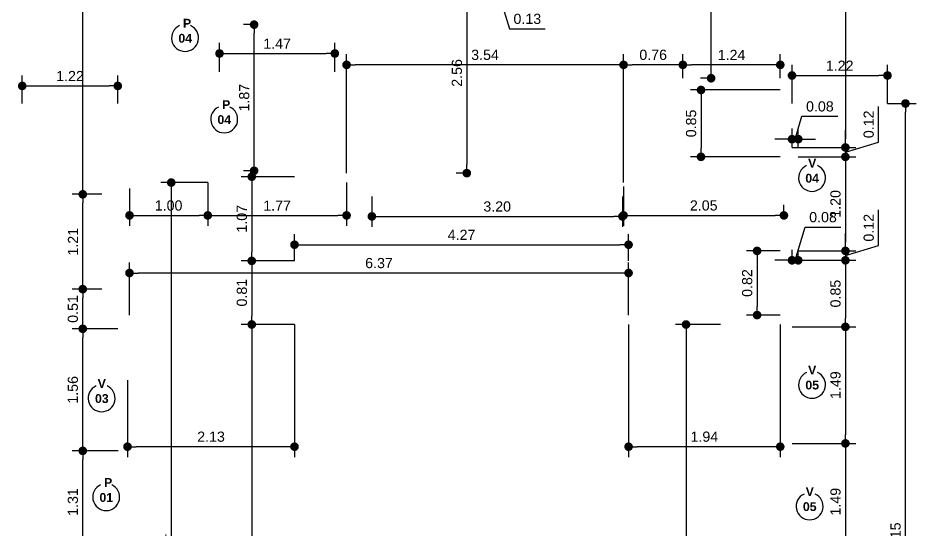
# Model space of a CAD drawing. Header units: metres. Extents: x 5986.2 to 5997.7, y 1802.7 to 1827.7.
# Drawn here: x 5986.2 to 5997.66, y 1809.15 to 1815.69 of the extents above; entities that cross this region are included whole.
import ezdxf

# ---------------------------------------------------------------- set-up
doc = ezdxf.new("R2010")
doc.units = ezdxf.units.M
doc.header["$LTSCALE"] = 0.02
doc.layers.add('DIM', color=8, linetype='Continuous')
doc.layers.add('simbologias generales', color=7, linetype='Continuous', lineweight=30)
doc.styles.add('Cotas 75', font='arial.ttf', dxfattribs={"height": 0.13})
doc.styles.add('PAOLA', font='arialbd.ttf')
doc.dimstyles.new('Estilo 75', dxfattribs={"dimtxt": 0.13, "dimasz": 0.11, "dimexe": 0.135, "dimexo": 0, "dimgap": 0.06, "dimtad": 1, "dimzin": 1, "dimdsep": 46, "dimtxsty": 'Cotas 75', "dimblk": 'DOT', "dimcen": 0.135, "dimdle": 0.135, "dimclrd": 9, "dimclre": 9, "dimclrt": 256, "dimadec": 0, "dimazin": 0, "dimtfac": 1, "dimtmove": 1, "dimatfit": 1, "dimfxl": 0, "dimarcsym": 0})

# ---------------------------------------------------------------- blocks, each defined once
blk = doc.blocks.new('_Dot')
at = {"color": 0, "linetype": 'ByBlock', "lineweight": -2}
blk.add_line((-0.5, 0), (-1, 0), dxfattribs=at)
at = {"color": 0, "linetype": 'ByBlock', "const_width": 0.5}
blk.add_lwpolyline([(-0.25, 0, 1), (0.25, 0, 1)], format="xyb", close=True, dxfattribs=at)
blk = doc.blocks.new('*D24')
at = {"layer": 'DIM', "color": 9, "lineweight": -2, "transparency": 16777216}
for p, q in [((5987.474, 1810.165), (5986.889, 1810.165)), ((5987.024, 1808.969), (5987.024, 1810.055)), ((5987.471, 1808.859), (5986.889, 1808.859))]:
    blk.add_line(p, q, dxfattribs=at)
at = {"layer": 'DIM', "color": 9, "lineweight": -2, "transparency": 16777216, "xscale": 0.11, "yscale": 0.11, "zscale": 0.11}
for p, rotation in [((5987.024, 1810.165), 90), ((5987.024, 1808.859), 270)]:
    blk.add_blockref('_Dot', p, dxfattribs=dict(at, rotation=rotation))
at = {"layer": 'DIM', "transparency": 16777216, "insert": (5986.898, 1809.512), "char_height": 0.13, "attachment_point": 5, "rotation": 90, "style": 'Cotas 75'}
blk.add_mtext('1.31', dxfattribs=at)
blk = doc.blocks.new('*D25')
at = {"layer": 'DIM', "color": 9, "lineweight": -2, "transparency": 16777216}
for p, q in [((5987.471, 1811.722), (5986.889, 1811.722)), ((5987.024, 1810.275), (5987.024, 1811.612)), ((5987.474, 1810.165), (5986.889, 1810.165))]:
    blk.add_line(p, q, dxfattribs=at)
at = {"layer": 'DIM', "color": 9, "lineweight": -2, "transparency": 16777216, "xscale": 0.11, "yscale": 0.11, "zscale": 0.11}
for p, rotation in [((5987.024, 1811.722), 90), ((5987.024, 1810.165), 270)]:
    blk.add_blockref('_Dot', p, dxfattribs=dict(at, rotation=rotation))
at = {"layer": 'DIM', "transparency": 16777216, "insert": (5986.898, 1810.943), "char_height": 0.13, "attachment_point": 5, "rotation": 90, "style": 'Cotas 75'}
blk.add_mtext('1.56', dxfattribs=at)
blk = doc.blocks.new('*D26')
at = {"layer": 'DIM', "color": 9, "lineweight": -2, "transparency": 16777216}
for p, q in [((5987.269, 1812.228), (5986.889, 1812.228)), ((5987.024, 1811.832), (5987.024, 1812.118)), ((5987.471, 1811.722), (5986.889, 1811.722))]:
    blk.add_line(p, q, dxfattribs=at)
at = {"layer": 'DIM', "color": 9, "lineweight": -2, "transparency": 16777216, "xscale": 0.11, "yscale": 0.11, "zscale": 0.11}
for p, rotation in [((5987.024, 1812.228), 90), ((5987.024, 1811.722), 270)]:
    blk.add_blockref('_Dot', p, dxfattribs=dict(at, rotation=rotation))
at = {"layer": 'DIM', "transparency": 16777216, "insert": (5986.898, 1811.975), "char_height": 0.13, "attachment_point": 5, "rotation": 90, "style": 'Cotas 75'}
blk.add_mtext('0.51', dxfattribs=at)
blk = doc.blocks.new('*D27')
at = {"layer": 'DIM', "color": 9, "lineweight": -2, "transparency": 16777216}
for p, q in [((5987.269, 1813.438), (5986.889, 1813.438)), ((5987.024, 1812.338), (5987.024, 1813.328)), ((5987.269, 1812.228), (5986.889, 1812.228))]:
    blk.add_line(p, q, dxfattribs=at)
at = {"layer": 'DIM', "color": 9, "lineweight": -2, "transparency": 16777216, "xscale": 0.11, "yscale": 0.11, "zscale": 0.11}
for p, rotation in [((5987.024, 1813.438), 90), ((5987.024, 1812.228), 270)]:
    blk.add_blockref('_Dot', p, dxfattribs=dict(at, rotation=rotation))
at = {"layer": 'DIM', "transparency": 16777216, "insert": (5986.899, 1812.833), "char_height": 0.13, "attachment_point": 5, "rotation": 90, "style": 'Cotas 75'}
blk.add_mtext('1.21', dxfattribs=at)
blk = doc.blocks.new('*D28')
at = {"layer": 'DIM', "color": 9, "lineweight": -2, "transparency": 16777216}
for p, q in [((5987.471, 1820.913), (5986.889, 1820.913)), ((5987.024, 1813.548), (5987.024, 1820.803)), ((5987.269, 1813.438), (5986.889, 1813.438))]:
    blk.add_line(p, q, dxfattribs=at)
at = {"layer": 'DIM', "color": 9, "lineweight": -2, "transparency": 16777216, "xscale": 0.11, "yscale": 0.11, "zscale": 0.11}
for p, rotation in [((5987.024, 1820.913), 90), ((5987.024, 1813.438), 270)]:
    blk.add_blockref('_Dot', p, dxfattribs=dict(at, rotation=rotation))
at = {"layer": 'DIM', "transparency": 16777216, "insert": (5986.898, 1817.175), "char_height": 0.13, "attachment_point": 5, "rotation": 90, "style": 'Cotas 75'}
blk.add_mtext('7.48', dxfattribs=at)
blk = doc.blocks.new('*D35')
at = {"layer": 'DIM', "color": 9, "lineweight": -2, "transparency": 16777216}
for p, q in [((5996.081, 1824.8), (5996.898, 1824.8)), ((5996.763, 1824.69), (5996.763, 1814.146)), ((5996.081, 1814.036), (5996.898, 1814.036))]:
    blk.add_line(p, q, dxfattribs=at)
at = {"layer": 'DIM', "color": 9, "lineweight": -2, "transparency": 16777216, "xscale": 0.11, "yscale": 0.11, "zscale": 0.11}
for p, rotation in [((5996.763, 1824.8), 90), ((5996.763, 1814.036), 270)]:
    blk.add_blockref('_Dot', p, dxfattribs=dict(at, rotation=rotation))
at = {"layer": 'DIM', "transparency": 16777216, "insert": (5996.637, 1819.418), "char_height": 0.13, "attachment_point": 5, "rotation": 90, "style": 'Cotas 75'}
blk.add_mtext('10.76', dxfattribs=at)
blk = doc.blocks.new('*D36')
at = {"layer": 'DIM', "color": 9, "lineweight": -2, "transparency": 16777216}
for p, q in [((5997.187, 1814.103), (5997.187, 1814.559)), ((5996.763, 1814.146), (5996.763, 1814.256)), ((5996.763, 1813.976), (5997.187, 1814.103)), ((5996.081, 1814.036), (5996.898, 1814.036)), ((5996.763, 1814.036), (5996.763, 1813.916)), ((5996.763, 1814.036), (5996.763, 1813.916)), ((5996.161, 1813.916), (5996.898, 1813.916)), ((5996.763, 1813.806), (5996.763, 1813.696))]:
    blk.add_line(p, q, dxfattribs=at)
at = {"layer": 'DIM', "color": 9, "lineweight": -2, "transparency": 16777216, "xscale": 0.11, "yscale": 0.11, "zscale": 0.11}
for p, rotation in [((5996.763, 1814.036), 270), ((5996.763, 1813.916), 90)]:
    blk.add_blockref('_Dot', p, dxfattribs=dict(at, rotation=rotation))
at = {"layer": 'DIM', "transparency": 16777216, "insert": (5997.061, 1814.331), "char_height": 0.13, "attachment_point": 5, "rotation": 90, "style": 'Cotas 75'}
blk.add_mtext('0.12', dxfattribs=at)
blk = doc.blocks.new('*D37')
at = {"layer": 'DIM', "color": 9, "lineweight": -2, "transparency": 16777216}
for p, q in [((5996.161, 1813.916), (5996.898, 1813.916)), ((5996.763, 1813.806), (5996.763, 1812.826)), ((5996.161, 1812.716), (5996.898, 1812.716))]:
    blk.add_line(p, q, dxfattribs=at)
at = {"layer": 'DIM', "color": 9, "lineweight": -2, "transparency": 16777216, "xscale": 0.11, "yscale": 0.11, "zscale": 0.11}
for p, rotation in [((5996.763, 1813.916), 90), ((5996.763, 1812.716), 270)]:
    blk.add_blockref('_Dot', p, dxfattribs=dict(at, rotation=rotation))
at = {"layer": 'DIM', "transparency": 16777216, "insert": (5996.637, 1813.316), "char_height": 0.13, "attachment_point": 5, "rotation": 90, "style": 'Cotas 75'}
blk.add_mtext('1.20', dxfattribs=at)
blk = doc.blocks.new('*D38')
at = {"layer": 'DIM', "color": 9, "lineweight": -2, "transparency": 16777216}
for p, q in [((5997.187, 1812.783), (5997.187, 1813.239)), ((5996.763, 1812.826), (5996.763, 1812.936)), ((5996.161, 1812.716), (5996.898, 1812.716)), ((5996.763, 1812.656), (5997.187, 1812.783)), ((5996.763, 1812.716), (5996.763, 1812.596)), ((5996.763, 1812.716), (5996.763, 1812.596)), ((5996.161, 1812.596), (5996.898, 1812.596)), ((5996.763, 1812.486), (5996.763, 1812.376))]:
    blk.add_line(p, q, dxfattribs=at)
at = {"layer": 'DIM', "color": 9, "lineweight": -2, "transparency": 16777216, "xscale": 0.11, "yscale": 0.11, "zscale": 0.11}
for p, rotation in [((5996.763, 1812.716), 270), ((5996.763, 1812.596), 90)]:
    blk.add_blockref('_Dot', p, dxfattribs=dict(at, rotation=rotation))
at = {"layer": 'DIM', "transparency": 16777216, "insert": (5997.061, 1813.011), "char_height": 0.13, "attachment_point": 5, "rotation": 90, "style": 'Cotas 75'}
blk.add_mtext('0.12', dxfattribs=at)
blk = doc.blocks.new('*D39')
at = {"layer": 'DIM', "color": 9, "lineweight": -2, "transparency": 16777216}
for p, q in [((5996.161, 1812.596), (5996.898, 1812.596)), ((5996.763, 1812.486), (5996.763, 1811.857)), ((5996.081, 1811.747), (5996.898, 1811.747))]:
    blk.add_line(p, q, dxfattribs=at)
at = {"layer": 'DIM', "color": 9, "lineweight": -2, "transparency": 16777216, "xscale": 0.11, "yscale": 0.11, "zscale": 0.11}
for p, rotation in [((5996.763, 1812.596), 90), ((5996.763, 1811.747), 270)]:
    blk.add_blockref('_Dot', p, dxfattribs=dict(at, rotation=rotation))
at = {"layer": 'DIM', "transparency": 16777216, "insert": (5996.637, 1812.171), "char_height": 0.13, "attachment_point": 5, "rotation": 90, "style": 'Cotas 75'}
blk.add_mtext('0.85', dxfattribs=at)
blk = doc.blocks.new('*D40')
at = {"layer": 'DIM', "color": 9, "lineweight": -2, "transparency": 16777216}
for p, q in [((5996.081, 1811.747), (5996.898, 1811.747)), ((5996.763, 1811.637), (5996.763, 1810.37)), ((5996.081, 1810.26), (5996.898, 1810.26))]:
    blk.add_line(p, q, dxfattribs=at)
at = {"layer": 'DIM', "color": 9, "lineweight": -2, "transparency": 16777216, "xscale": 0.11, "yscale": 0.11, "zscale": 0.11}
for p, rotation in [((5996.763, 1811.747), 90), ((5996.763, 1810.26), 270)]:
    blk.add_blockref('_Dot', p, dxfattribs=dict(at, rotation=rotation))
at = {"layer": 'DIM', "transparency": 16777216, "insert": (5996.637, 1811.003), "char_height": 0.13, "attachment_point": 5, "rotation": 90, "style": 'Cotas 75'}
blk.add_mtext('1.49', dxfattribs=at)
blk = doc.blocks.new('*D41')
at = {"layer": 'DIM', "color": 9, "lineweight": -2, "transparency": 16777216}
for p, q in [((5996.081, 1810.26), (5996.898, 1810.26)), ((5996.763, 1810.15), (5996.763, 1808.883)), ((5996.081, 1808.773), (5996.898, 1808.773))]:
    blk.add_line(p, q, dxfattribs=at)
at = {"layer": 'DIM', "color": 9, "lineweight": -2, "transparency": 16777216, "xscale": 0.11, "yscale": 0.11, "zscale": 0.11}
for p, rotation in [((5996.763, 1810.26), 90), ((5996.763, 1808.773), 270)]:
    blk.add_blockref('_Dot', p, dxfattribs=dict(at, rotation=rotation))
at = {"layer": 'DIM', "transparency": 16777216, "insert": (5996.637, 1809.516), "char_height": 0.13, "attachment_point": 5, "rotation": 90, "style": 'Cotas 75'}
blk.add_mtext('1.49', dxfattribs=at)
blk = doc.blocks.new('*D70')
at = {"layer": 'DIM', "color": 9, "lineweight": -2, "transparency": 16777216}
for p, q in [((5992.281, 1816.267), (5991.793, 1816.267)), ((5991.928, 1816.157), (5991.928, 1813.818)), ((5991.928, 1813.708), (5991.793, 1813.708))]:
    blk.add_line(p, q, dxfattribs=at)
at = {"layer": 'DIM', "color": 9, "lineweight": -2, "transparency": 16777216, "xscale": 0.11, "yscale": 0.11, "zscale": 0.11}
for p, rotation in [((5991.928, 1816.267), 90), ((5991.928, 1813.708), 270)]:
    blk.add_blockref('_Dot', p, dxfattribs=dict(at, rotation=rotation))
at = {"layer": 'DIM', "transparency": 16777216, "insert": (5991.802, 1814.987), "char_height": 0.13, "attachment_point": 5, "rotation": 90, "style": 'Cotas 75'}
blk.add_mtext('2.56', dxfattribs=at)
blk = doc.blocks.new('*D73')
at = {"layer": 'DIM', "color": 9, "lineweight": -2, "transparency": 16777216}
for p, q in [((5992.281, 1816.267), (5992.281, 1815.839)), ((5992.408, 1816.271), (5992.408, 1815.839)), ((5992.171, 1815.974), (5992.061, 1815.974)), ((5992.281, 1815.974), (5992.408, 1815.974)), ((5992.281, 1815.974), (5992.408, 1815.974)), ((5992.345, 1815.974), (5992.472, 1815.549)), ((5992.518, 1815.974), (5992.628, 1815.974)), ((5992.472, 1815.549), (5992.93, 1815.549))]:
    blk.add_line(p, q, dxfattribs=at)
at = {"layer": 'DIM', "color": 9, "lineweight": -2, "transparency": 16777216, "xscale": 0.11, "yscale": 0.11, "zscale": 0.11}
blk.add_blockref('_Dot', (5992.281, 1815.974), dxfattribs=at)
at = {"layer": 'DIM', "color": 9, "lineweight": -2, "transparency": 16777216, "xscale": 0.11, "yscale": 0.11, "zscale": 0.11, "rotation": 180}
blk.add_blockref('_Dot', (5992.408, 1815.974), dxfattribs=at)
at = {"layer": 'DIM', "transparency": 16777216, "insert": (5992.701, 1815.676), "char_height": 0.13, "attachment_point": 5, "style": 'Cotas 75'}
blk.add_mtext('0.13', dxfattribs=at)
blk = doc.blocks.new('*D75')
at = {"layer": 'DIM', "color": 9, "lineweight": -2, "transparency": 16777216}
for p, q in [((5994.687, 1814.919), (5994.687, 1815.225)), ((5995.931, 1814.919), (5995.931, 1815.225)), ((5995.821, 1815.09), (5994.797, 1815.09))]:
    blk.add_line(p, q, dxfattribs=at)
at = {"layer": 'DIM', "color": 9, "lineweight": -2, "transparency": 16777216, "xscale": 0.11, "yscale": 0.11, "zscale": 0.11, "rotation": 180}
blk.add_blockref('_Dot', (5994.687, 1815.09), dxfattribs=at)
at = {"layer": 'DIM', "color": 9, "lineweight": -2, "transparency": 16777216, "xscale": 0.11, "yscale": 0.11, "zscale": 0.11}
blk.add_blockref('_Dot', (5995.931, 1815.09), dxfattribs=at)
at = {"layer": 'DIM', "transparency": 16777216, "insert": (5995.309, 1815.216), "char_height": 0.13, "attachment_point": 5, "style": 'Cotas 75'}
blk.add_mtext('1.24', dxfattribs=at)
blk = doc.blocks.new('*D76')
at = {"layer": 'DIM', "color": 9, "lineweight": -2, "transparency": 16777216}
for p, q in [((5993.93, 1813.588), (5993.93, 1815.225)), ((5994.687, 1814.919), (5994.687, 1815.225)), ((5994.577, 1815.09), (5994.04, 1815.09))]:
    blk.add_line(p, q, dxfattribs=at)
at = {"layer": 'DIM', "color": 9, "lineweight": -2, "transparency": 16777216, "xscale": 0.11, "yscale": 0.11, "zscale": 0.11, "rotation": 180}
blk.add_blockref('_Dot', (5993.93, 1815.09), dxfattribs=at)
at = {"layer": 'DIM', "color": 9, "lineweight": -2, "transparency": 16777216, "xscale": 0.11, "yscale": 0.11, "zscale": 0.11}
blk.add_blockref('_Dot', (5994.687, 1815.09), dxfattribs=at)
at = {"layer": 'DIM', "transparency": 16777216, "insert": (5994.308, 1815.217), "char_height": 0.13, "attachment_point": 5, "style": 'Cotas 75'}
blk.add_mtext('0.76', dxfattribs=at)
blk = doc.blocks.new('*D77')
at = {"layer": 'DIM', "color": 9, "lineweight": -2, "transparency": 16777216}
for p, q in [((5990.393, 1813.708), (5990.393, 1815.225)), ((5993.93, 1813.588), (5993.93, 1815.225)), ((5993.82, 1815.09), (5990.503, 1815.09))]:
    blk.add_line(p, q, dxfattribs=at)
at = {"layer": 'DIM', "color": 9, "lineweight": -2, "transparency": 16777216, "xscale": 0.11, "yscale": 0.11, "zscale": 0.11, "rotation": 180}
blk.add_blockref('_Dot', (5990.393, 1815.09), dxfattribs=at)
at = {"layer": 'DIM', "color": 9, "lineweight": -2, "transparency": 16777216, "xscale": 0.11, "yscale": 0.11, "zscale": 0.11}
blk.add_blockref('_Dot', (5993.93, 1815.09), dxfattribs=at)
at = {"layer": 'DIM', "transparency": 16777216, "insert": (5992.161, 1815.217), "char_height": 0.13, "attachment_point": 5, "style": 'Cotas 75'}
blk.add_mtext('3.54', dxfattribs=at)
blk = doc.blocks.new('*D78')
at = {"layer": 'DIM', "color": 9, "lineweight": -2, "transparency": 16777216}
for p, q in [((5995.931, 1814.769), (5994.784, 1814.769)), ((5994.919, 1814.659), (5994.919, 1814.026)), ((5995.931, 1813.916), (5994.784, 1813.916))]:
    blk.add_line(p, q, dxfattribs=at)
at = {"layer": 'DIM', "color": 9, "lineweight": -2, "transparency": 16777216, "xscale": 0.11, "yscale": 0.11, "zscale": 0.11}
for p, rotation in [((5994.919, 1814.769), 90), ((5994.919, 1813.916), 270)]:
    blk.add_blockref('_Dot', p, dxfattribs=dict(at, rotation=rotation))
at = {"layer": 'DIM', "transparency": 16777216, "insert": (5994.793, 1814.342), "char_height": 0.13, "attachment_point": 5, "rotation": 90, "style": 'Cotas 75'}
blk.add_mtext('0.85', dxfattribs=at)
blk = doc.blocks.new('*D81')
at = {"layer": 'DIM', "color": 9, "lineweight": -2, "transparency": 16777216}
for p, q in [((5988.62, 1813.588), (5988.019, 1813.588)), ((5988.154, 1813.478), (5988.154, 1804.39)), ((5988.223, 1804.28), (5988.019, 1804.28))]:
    blk.add_line(p, q, dxfattribs=at)
at = {"layer": 'DIM', "color": 9, "lineweight": -2, "transparency": 16777216, "xscale": 0.11, "yscale": 0.11, "zscale": 0.11}
for p, rotation in [((5988.154, 1813.588), 90), ((5988.154, 1804.28), 270)]:
    blk.add_blockref('_Dot', p, dxfattribs=dict(at, rotation=rotation))
at = {"layer": 'DIM', "transparency": 16777216, "insert": (5988.028, 1808.934), "char_height": 0.13, "attachment_point": 5, "rotation": 90, "style": 'Cotas 75'}
blk.add_mtext('9.31', dxfattribs=at)
blk = doc.blocks.new('*D82')
at = {"layer": 'DIM', "color": 9, "lineweight": -2, "transparency": 16777216}
for p, q in [((5995.166, 1811.777), (5994.593, 1811.777)), ((5994.728, 1811.667), (5994.728, 1804.39)), ((5995.069, 1804.28), (5994.593, 1804.28))]:
    blk.add_line(p, q, dxfattribs=at)
at = {"layer": 'DIM', "color": 9, "lineweight": -2, "transparency": 16777216, "xscale": 0.11, "yscale": 0.11, "zscale": 0.11}
for p, rotation in [((5994.728, 1811.777), 90), ((5994.728, 1804.28), 270)]:
    blk.add_blockref('_Dot', p, dxfattribs=dict(at, rotation=rotation))
at = {"layer": 'DIM', "transparency": 16777216, "insert": (5994.601, 1808.028), "char_height": 0.13, "attachment_point": 5, "rotation": 90, "style": 'Cotas 75'}
blk.add_mtext('7.50', dxfattribs=at)
blk = doc.blocks.new('*D83')
at = {"layer": 'DIM', "color": 9, "lineweight": -2, "transparency": 16777216}
for p, q in [((5993.994, 1811.777), (5993.994, 1810.083)), ((5995.931, 1811.777), (5995.931, 1810.083)), ((5995.821, 1810.218), (5994.104, 1810.218))]:
    blk.add_line(p, q, dxfattribs=at)
at = {"layer": 'DIM', "color": 9, "lineweight": -2, "transparency": 16777216, "xscale": 0.11, "yscale": 0.11, "zscale": 0.11, "rotation": 180}
blk.add_blockref('_Dot', (5993.994, 1810.218), dxfattribs=at)
at = {"layer": 'DIM', "color": 9, "lineweight": -2, "transparency": 16777216, "xscale": 0.11, "yscale": 0.11, "zscale": 0.11}
blk.add_blockref('_Dot', (5995.931, 1810.218), dxfattribs=at)
at = {"layer": 'DIM', "transparency": 16777216, "insert": (5994.962, 1810.345), "char_height": 0.13, "attachment_point": 5, "style": 'Cotas 75'}
blk.add_mtext('1.94', dxfattribs=at)
blk = doc.blocks.new('*D84')
at = {"layer": 'DIM', "color": 9, "lineweight": -2, "transparency": 16777216}
for p, q in [((5989.728, 1811.777), (5989.728, 1810.083)), ((5987.595, 1811.066), (5987.595, 1810.083)), ((5989.618, 1810.218), (5987.705, 1810.218))]:
    blk.add_line(p, q, dxfattribs=at)
at = {"layer": 'DIM', "color": 9, "lineweight": -2, "transparency": 16777216, "xscale": 0.11, "yscale": 0.11, "zscale": 0.11, "rotation": 180}
blk.add_blockref('_Dot', (5987.595, 1810.218), dxfattribs=at)
at = {"layer": 'DIM', "color": 9, "lineweight": -2, "transparency": 16777216, "xscale": 0.11, "yscale": 0.11, "zscale": 0.11}
blk.add_blockref('_Dot', (5989.728, 1810.218), dxfattribs=at)
at = {"layer": 'DIM', "transparency": 16777216, "insert": (5988.662, 1810.345), "char_height": 0.13, "attachment_point": 5, "style": 'Cotas 75'}
blk.add_mtext('2.13', dxfattribs=at)
blk = doc.blocks.new('*D86')
at = {"layer": 'DIM', "color": 9, "lineweight": -2, "transparency": 16777216}
for p, q in [((5987.621, 1813.512), (5987.621, 1813.034)), ((5988.62, 1813.588), (5988.62, 1813.034)), ((5987.731, 1813.169), (5988.51, 1813.169))]:
    blk.add_line(p, q, dxfattribs=at)
at = {"layer": 'DIM', "color": 9, "lineweight": -2, "transparency": 16777216, "xscale": 0.11, "yscale": 0.11, "zscale": 0.11, "rotation": 180}
blk.add_blockref('_Dot', (5987.621, 1813.169), dxfattribs=at)
at = {"layer": 'DIM', "color": 9, "lineweight": -2, "transparency": 16777216, "xscale": 0.11, "yscale": 0.11, "zscale": 0.11}
blk.add_blockref('_Dot', (5988.62, 1813.169), dxfattribs=at)
at = {"layer": 'DIM', "transparency": 16777216, "insert": (5988.12, 1813.295), "char_height": 0.13, "attachment_point": 5, "style": 'Cotas 75'}
blk.add_mtext('1.00', dxfattribs=at)
blk = doc.blocks.new('*D87')
at = {"layer": 'DIM', "color": 9, "lineweight": -2, "transparency": 16777216}
for p, q in [((5988.62, 1813.588), (5988.62, 1813.034)), ((5990.393, 1813.588), (5990.393, 1813.034)), ((5988.73, 1813.169), (5990.283, 1813.169))]:
    blk.add_line(p, q, dxfattribs=at)
at = {"layer": 'DIM', "color": 9, "lineweight": -2, "transparency": 16777216, "xscale": 0.11, "yscale": 0.11, "zscale": 0.11, "rotation": 180}
blk.add_blockref('_Dot', (5988.62, 1813.169), dxfattribs=at)
at = {"layer": 'DIM', "color": 9, "lineweight": -2, "transparency": 16777216, "xscale": 0.11, "yscale": 0.11, "zscale": 0.11}
blk.add_blockref('_Dot', (5990.393, 1813.169), dxfattribs=at)
at = {"layer": 'DIM', "transparency": 16777216, "insert": (5989.506, 1813.294), "char_height": 0.13, "attachment_point": 5, "style": 'Cotas 75'}
blk.add_mtext('1.77', dxfattribs=at)
blk = doc.blocks.new('*D88')
at = {"layer": 'DIM', "color": 9, "lineweight": -2, "transparency": 16777216}
for p, q in [((5993.93, 1813.537), (5993.93, 1813.034)), ((5995.978, 1813.169), (5995.978, 1813.304)), ((5994.04, 1813.169), (5995.868, 1813.169))]:
    blk.add_line(p, q, dxfattribs=at)
at = {"layer": 'DIM', "color": 9, "lineweight": -2, "transparency": 16777216, "xscale": 0.11, "yscale": 0.11, "zscale": 0.11, "rotation": 180}
blk.add_blockref('_Dot', (5993.93, 1813.169), dxfattribs=at)
at = {"layer": 'DIM', "color": 9, "lineweight": -2, "transparency": 16777216, "xscale": 0.11, "yscale": 0.11, "zscale": 0.11}
blk.add_blockref('_Dot', (5995.978, 1813.169), dxfattribs=at)
at = {"layer": 'DIM', "transparency": 16777216, "insert": (5994.954, 1813.295), "char_height": 0.13, "attachment_point": 5, "style": 'Cotas 75'}
blk.add_mtext('2.05', dxfattribs=at)
blk = doc.blocks.new('*D89')
at = {"layer": 'DIM', "color": 9, "lineweight": -2, "transparency": 16777216}
for p, q in [((5995.931, 1812.716), (5995.5, 1812.716)), ((5995.635, 1812.606), (5995.635, 1812.007)), ((5995.931, 1811.897), (5995.5, 1811.897))]:
    blk.add_line(p, q, dxfattribs=at)
at = {"layer": 'DIM', "color": 9, "lineweight": -2, "transparency": 16777216, "xscale": 0.11, "yscale": 0.11, "zscale": 0.11}
for p, rotation in [((5995.635, 1812.716), 90), ((5995.635, 1811.897), 270)]:
    blk.add_blockref('_Dot', p, dxfattribs=dict(at, rotation=rotation))
at = {"layer": 'DIM', "transparency": 16777216, "insert": (5995.509, 1812.306), "char_height": 0.13, "attachment_point": 5, "rotation": 90, "style": 'Cotas 75'}
blk.add_mtext('0.82', dxfattribs=at)
blk = doc.blocks.new('*D90')
at = {"layer": 'DIM', "color": 9, "lineweight": -2, "transparency": 16777216}
for p, q in [((5990.716, 1813.41), (5990.716, 1813.021)), ((5993.916, 1813.41), (5993.916, 1813.021)), ((5990.826, 1813.156), (5993.806, 1813.156))]:
    blk.add_line(p, q, dxfattribs=at)
at = {"layer": 'DIM', "color": 9, "lineweight": -2, "transparency": 16777216, "xscale": 0.11, "yscale": 0.11, "zscale": 0.11, "rotation": 180}
blk.add_blockref('_Dot', (5990.716, 1813.156), dxfattribs=at)
at = {"layer": 'DIM', "color": 9, "lineweight": -2, "transparency": 16777216, "xscale": 0.11, "yscale": 0.11, "zscale": 0.11}
blk.add_blockref('_Dot', (5993.916, 1813.156), dxfattribs=at)
at = {"layer": 'DIM', "transparency": 16777216, "insert": (5992.316, 1813.282), "char_height": 0.13, "attachment_point": 5, "style": 'Cotas 75'}
blk.add_mtext('3.20', dxfattribs=at)
blk = doc.blocks.new('*D91')
at = {"layer": 'DIM', "color": 9, "lineweight": -2, "transparency": 16777216}
for p, q in [((5989.265, 1815.603), (5989.077, 1815.603)), ((5989.212, 1813.848), (5989.212, 1815.493)), ((5989.265, 1813.738), (5989.077, 1813.738))]:
    blk.add_line(p, q, dxfattribs=at)
at = {"layer": 'DIM', "color": 9, "lineweight": -2, "transparency": 16777216, "xscale": 0.11, "yscale": 0.11, "zscale": 0.11}
for p, rotation in [((5989.212, 1815.603), 90), ((5989.212, 1813.738), 270)]:
    blk.add_blockref('_Dot', p, dxfattribs=dict(at, rotation=rotation))
at = {"layer": 'DIM', "transparency": 16777216, "insert": (5989.086, 1814.671), "char_height": 0.13, "attachment_point": 5, "rotation": 90, "style": 'Cotas 75'}
blk.add_mtext('1.87', dxfattribs=at)
blk = doc.blocks.new('*D92')
at = {"layer": 'DIM', "color": 9, "lineweight": -2, "transparency": 16777216}
for p, q in [((5988.77, 1814.999), (5988.77, 1815.37)), ((5990.243, 1814.999), (5990.243, 1815.37)), ((5988.88, 1815.235), (5990.133, 1815.235))]:
    blk.add_line(p, q, dxfattribs=at)
at = {"layer": 'DIM', "color": 9, "lineweight": -2, "transparency": 16777216, "xscale": 0.11, "yscale": 0.11, "zscale": 0.11, "rotation": 180}
blk.add_blockref('_Dot', (5988.77, 1815.235), dxfattribs=at)
at = {"layer": 'DIM', "color": 9, "lineweight": -2, "transparency": 16777216, "xscale": 0.11, "yscale": 0.11, "zscale": 0.11}
blk.add_blockref('_Dot', (5990.243, 1815.235), dxfattribs=at)
at = {"layer": 'DIM', "transparency": 16777216, "insert": (5989.506, 1815.36), "char_height": 0.13, "attachment_point": 5, "style": 'Cotas 75'}
blk.add_mtext('1.47', dxfattribs=at)
blk = doc.blocks.new('*D93')
at = {"layer": 'DIM', "color": 9, "lineweight": -2, "transparency": 16777216}
for p, q in [((5989.727, 1813.663), (5989.047, 1813.663)), ((5989.182, 1813.553), (5989.182, 1812.699)), ((5989.728, 1812.589), (5989.047, 1812.589))]:
    blk.add_line(p, q, dxfattribs=at)
at = {"layer": 'DIM', "color": 9, "lineweight": -2, "transparency": 16777216, "xscale": 0.11, "yscale": 0.11, "zscale": 0.11}
for p, rotation in [((5989.182, 1813.663), 90), ((5989.182, 1812.589), 270)]:
    blk.add_blockref('_Dot', p, dxfattribs=dict(at, rotation=rotation))
at = {"layer": 'DIM', "transparency": 16777216, "insert": (5989.056, 1813.126), "char_height": 0.13, "attachment_point": 5, "rotation": 90, "style": 'Cotas 75'}
blk.add_mtext('1.07', dxfattribs=at)
blk = doc.blocks.new('*D94')
at = {"layer": 'DIM', "color": 9, "lineweight": -2, "transparency": 16777216}
for p, q in [((5989.728, 1812.589), (5989.047, 1812.589)), ((5989.182, 1812.479), (5989.182, 1811.887)), ((5989.728, 1811.777), (5989.047, 1811.777))]:
    blk.add_line(p, q, dxfattribs=at)
at = {"layer": 'DIM', "color": 9, "lineweight": -2, "transparency": 16777216, "xscale": 0.11, "yscale": 0.11, "zscale": 0.11}
for p, rotation in [((5989.182, 1812.589), 90), ((5989.182, 1811.777), 270)]:
    blk.add_blockref('_Dot', p, dxfattribs=dict(at, rotation=rotation))
at = {"layer": 'DIM', "transparency": 16777216, "insert": (5989.056, 1812.183), "char_height": 0.13, "attachment_point": 5, "rotation": 90, "style": 'Cotas 75'}
blk.add_mtext('0.81', dxfattribs=at)
blk = doc.blocks.new('*D95')
at = {"layer": 'DIM', "color": 9, "lineweight": -2, "transparency": 16777216}
for p, q in [((5989.728, 1811.777), (5989.047, 1811.777)), ((5989.182, 1811.667), (5989.182, 1804.39)), ((5989.182, 1804.28), (5989.317, 1804.28))]:
    blk.add_line(p, q, dxfattribs=at)
at = {"layer": 'DIM', "color": 9, "lineweight": -2, "transparency": 16777216, "xscale": 0.11, "yscale": 0.11, "zscale": 0.11}
for p, rotation in [((5989.182, 1811.777), 90), ((5989.182, 1804.28), 270)]:
    blk.add_blockref('_Dot', p, dxfattribs=dict(at, rotation=rotation))
at = {"layer": 'DIM', "transparency": 16777216, "insert": (5989.056, 1808.028), "char_height": 0.13, "attachment_point": 5, "rotation": 90, "style": 'Cotas 75'}
blk.add_mtext('7.50', dxfattribs=at)
blk = doc.blocks.new('VENTANA')
blk.add_arc((0, 0), 0.153, 114.2399, 65.7601)
at = {"color": 1, "style": 'PAOLA'}
blk.add_text('V', height=0.1, dxfattribs=at).set_placement((-0.045, 0.117, -1.357))
for tag, p in [('#', (-0.052, -0.037, -1.357)), ('AH', (-0.322, -0.268, -1.357)), ('ANT', (-0.322, -0.393, -1.357)), ('ANT', (-0.322, -0.518, -1.357))]:
    blk.add_attdef(tag, p, '', height=0.1, dxfattribs=at)
blk = doc.blocks.new('SIM-PUERTA')
blk.add_arc((0, 0, 0), 0.153, 114.2399, 65.7601)
at = {"color": 1, "style": 'PAOLA'}
blk.add_text('P', height=0.1, dxfattribs=at).set_placement((-0.024, 0.117, -1.357))
for tag, p in [('#', (-0.052, -0.037, -1.357)), ('1.00X2.10', (-0.377, -0.268, -1.357))]:
    blk.add_attdef(tag, p, '', height=0.1, dxfattribs=at)
blk = doc.blocks.new('*D99')
at = {"layer": 'DIM', "color": 9, "lineweight": -2, "transparency": 16777216}
for p, q in [((5995.048, 1822.197), (5994.913, 1822.197)), ((5995.048, 1815.029), (5995.048, 1822.087)), ((5995.048, 1814.919), (5994.913, 1814.919))]:
    blk.add_line(p, q, dxfattribs=at)
at = {"layer": 'DIM', "color": 9, "lineweight": -2, "transparency": 16777216, "xscale": 0.11, "yscale": 0.11, "zscale": 0.11}
for p, rotation in [((5995.048, 1822.197), 90), ((5995.048, 1814.919), 270)]:
    blk.add_blockref('_Dot', p, dxfattribs=dict(at, rotation=rotation))
at = {"layer": 'DIM', "transparency": 16777216, "insert": (5994.922, 1818.558), "char_height": 0.13, "attachment_point": 5, "rotation": 90, "style": 'Cotas 75'}
blk.add_mtext('7.28', dxfattribs=at)
blk = doc.blocks.new('*D100')
at = {"layer": 'DIM', "color": 9, "lineweight": -2, "transparency": 16777216}
for p, q in [((5996.121, 1814.142), (5996.208, 1814.433)), ((5996.208, 1814.433), (5996.666, 1814.433)), ((5996.081, 1814.036), (5996.081, 1814.277)), ((5996.161, 1814.036), (5996.161, 1814.277)), ((5995.971, 1814.142), (5995.861, 1814.142)), ((5996.081, 1814.142), (5996.161, 1814.142)), ((5996.081, 1814.142), (5996.161, 1814.142)), ((5996.271, 1814.142), (5996.381, 1814.142))]:
    blk.add_line(p, q, dxfattribs=at)
at = {"layer": 'DIM', "color": 9, "lineweight": -2, "transparency": 16777216, "xscale": 0.11, "yscale": 0.11, "zscale": 0.11}
blk.add_blockref('_Dot', (5996.081, 1814.142), dxfattribs=at)
at = {"layer": 'DIM', "color": 9, "lineweight": -2, "transparency": 16777216, "xscale": 0.11, "yscale": 0.11, "zscale": 0.11, "rotation": 180}
blk.add_blockref('_Dot', (5996.161, 1814.142), dxfattribs=at)
at = {"layer": 'DIM', "transparency": 16777216, "insert": (5996.437, 1814.559), "char_height": 0.13, "attachment_point": 5, "style": 'Cotas 75'}
blk.add_mtext('0.08', dxfattribs=at)
blk = doc.blocks.new('*D101')
at = {"layer": 'DIM', "color": 9, "lineweight": -2, "transparency": 16777216}
for p, q in [((5996.121, 1812.596), (5996.248, 1813.02)), ((5996.248, 1813.02), (5996.706, 1813.02)), ((5996.081, 1812.596), (5996.081, 1812.731)), ((5996.161, 1812.596), (5996.161, 1812.731)), ((5995.971, 1812.596), (5995.861, 1812.596)), ((5996.081, 1812.596), (5996.161, 1812.596)), ((5996.081, 1812.596), (5996.161, 1812.596)), ((5996.271, 1812.596), (5996.381, 1812.596))]:
    blk.add_line(p, q, dxfattribs=at)
at = {"layer": 'DIM', "color": 9, "lineweight": -2, "transparency": 16777216, "xscale": 0.11, "yscale": 0.11, "zscale": 0.11}
blk.add_blockref('_Dot', (5996.081, 1812.596), dxfattribs=at)
at = {"layer": 'DIM', "color": 9, "lineweight": -2, "transparency": 16777216, "xscale": 0.11, "yscale": 0.11, "zscale": 0.11, "rotation": 180}
blk.add_blockref('_Dot', (5996.161, 1812.596), dxfattribs=at)
at = {"layer": 'DIM', "transparency": 16777216, "insert": (5996.477, 1813.146), "char_height": 0.13, "attachment_point": 5, "style": 'Cotas 75'}
blk.add_mtext('0.08', dxfattribs=at)
blk = doc.blocks.new('*D102')
at = {"layer": 'DIM', "color": 9, "lineweight": -2, "transparency": 16777216}
for p, q in [((5996.081, 1814.597), (5996.081, 1815.089)), ((5997.3, 1814.597), (5997.3, 1815.089)), ((5996.191, 1814.954), (5997.19, 1814.954))]:
    blk.add_line(p, q, dxfattribs=at)
at = {"layer": 'DIM', "color": 9, "lineweight": -2, "transparency": 16777216, "xscale": 0.11, "yscale": 0.11, "zscale": 0.11, "rotation": 180}
blk.add_blockref('_Dot', (5996.081, 1814.954), dxfattribs=at)
at = {"layer": 'DIM', "color": 9, "lineweight": -2, "transparency": 16777216, "xscale": 0.11, "yscale": 0.11, "zscale": 0.11}
blk.add_blockref('_Dot', (5997.3, 1814.954), dxfattribs=at)
at = {"layer": 'DIM', "transparency": 16777216, "insert": (5996.69, 1815.079), "char_height": 0.13, "attachment_point": 5, "style": 'Cotas 75'}
blk.add_mtext('1.22', dxfattribs=at)
blk = doc.blocks.new('*D104')
at = {"layer": 'DIM', "color": 9, "lineweight": -2, "transparency": 16777216}
for p, q in [((5986.251, 1814.597), (5986.251, 1814.956)), ((5987.471, 1814.597), (5987.471, 1814.956)), ((5986.361, 1814.821), (5987.361, 1814.821))]:
    blk.add_line(p, q, dxfattribs=at)
at = {"layer": 'DIM', "color": 9, "lineweight": -2, "transparency": 16777216, "xscale": 0.11, "yscale": 0.11, "zscale": 0.11, "rotation": 180}
blk.add_blockref('_Dot', (5986.251, 1814.821), dxfattribs=at)
at = {"layer": 'DIM', "color": 9, "lineweight": -2, "transparency": 16777216, "xscale": 0.11, "yscale": 0.11, "zscale": 0.11}
blk.add_blockref('_Dot', (5987.471, 1814.821), dxfattribs=at)
at = {"layer": 'DIM', "transparency": 16777216, "insert": (5986.861, 1814.947), "char_height": 0.13, "attachment_point": 5, "style": 'Cotas 75'}
blk.add_mtext('1.22', dxfattribs=at)
blk = doc.blocks.new('*D105')
at = {"layer": 'DIM', "color": 9, "lineweight": -2, "transparency": 16777216}
for p, q in [((5997.3, 1814.597), (5997.665, 1814.597)), ((5997.53, 1803.562), (5997.53, 1814.487)), ((5997.3, 1803.452), (5997.665, 1803.452))]:
    blk.add_line(p, q, dxfattribs=at)
at = {"layer": 'DIM', "color": 9, "lineweight": -2, "transparency": 16777216, "xscale": 0.11, "yscale": 0.11, "zscale": 0.11}
for p, rotation in [((5997.53, 1814.597), 90), ((5997.53, 1803.452), 270)]:
    blk.add_blockref('_Dot', p, dxfattribs=dict(at, rotation=rotation))
at = {"layer": 'DIM', "transparency": 16777216, "insert": (5997.404, 1809.024), "char_height": 0.13, "attachment_point": 5, "rotation": 90, "style": 'Cotas 75'}
blk.add_mtext('11.15', dxfattribs=at)
blk = doc.blocks.new('*D106')
at = {"layer": 'DIM', "color": 9, "lineweight": -2, "transparency": 16777216}
for p, q in [((5987.621, 1811.897), (5987.621, 1812.569)), ((5993.994, 1811.897), (5993.994, 1812.569)), ((5993.884, 1812.434), (5987.731, 1812.434))]:
    blk.add_line(p, q, dxfattribs=at)
at = {"layer": 'DIM', "color": 9, "lineweight": -2, "transparency": 16777216, "xscale": 0.11, "yscale": 0.11, "zscale": 0.11, "rotation": 180}
blk.add_blockref('_Dot', (5987.621, 1812.434), dxfattribs=at)
at = {"layer": 'DIM', "color": 9, "lineweight": -2, "transparency": 16777216, "xscale": 0.11, "yscale": 0.11, "zscale": 0.11}
blk.add_blockref('_Dot', (5993.994, 1812.434), dxfattribs=at)
at = {"layer": 'DIM', "transparency": 16777216, "insert": (5990.807, 1812.56), "char_height": 0.13, "attachment_point": 5, "style": 'Cotas 75'}
blk.add_mtext('6.37', dxfattribs=at)
blk = doc.blocks.new('*D107')
at = {"layer": 'DIM', "color": 9, "lineweight": -2, "transparency": 16777216}
for p, q in [((5989.728, 1812.589), (5989.728, 1812.93)), ((5993.994, 1812.589), (5993.994, 1812.93)), ((5989.838, 1812.795), (5993.884, 1812.795))]:
    blk.add_line(p, q, dxfattribs=at)
at = {"layer": 'DIM', "color": 9, "lineweight": -2, "transparency": 16777216, "xscale": 0.11, "yscale": 0.11, "zscale": 0.11, "rotation": 180}
blk.add_blockref('_Dot', (5989.728, 1812.795), dxfattribs=at)
at = {"layer": 'DIM', "color": 9, "lineweight": -2, "transparency": 16777216, "xscale": 0.11, "yscale": 0.11, "zscale": 0.11}
blk.add_blockref('_Dot', (5993.994, 1812.795), dxfattribs=at)
at = {"layer": 'DIM', "transparency": 16777216, "insert": (5991.861, 1812.921), "char_height": 0.13, "attachment_point": 5, "style": 'Cotas 75'}
blk.add_mtext('4.27', dxfattribs=at)

msp = doc.modelspace()

# ---------------------------------------------------------------- block references
at = {"layer": 'simbologias generales', "ltscale": 10}
ref = msp.add_blockref('SIM-PUERTA', (5988.33, 1815.433, 0), dxfattribs=dict(at, xscale=1.125, yscale=1.125, zscale=1.125))
ref.add_attrib('#', '04', (5988.245, 1815.373, -1.527), dxfattribs={"layer": '0', "color": 1, "height": 0.1125, "style": 'PAOLA'})
ref = msp.add_blockref('SIM-PUERTA', (5988.83, 1814.395, 0), dxfattribs=dict(at, xscale=1.125, yscale=1.125, zscale=1.125))
ref.add_attrib('#', '04', (5988.744, 1814.335, -1.527), dxfattribs={"layer": '0', "color": 1, "height": 0.1125, "style": 'PAOLA'})
at = {"layer": 'simbologias generales'}
ref = msp.add_blockref('VENTANA', (5996.337, 1813.648), dxfattribs=dict(at, xscale=1.125, yscale=1.125, zscale=1.125))
ref.add_attrib('#', '04', (5996.251, 1813.587, -1.527), dxfattribs={"layer": '0', "color": 1, "height": 0.1125, "style": 'PAOLA'})
ref = msp.add_blockref('VENTANA', (5996.337, 1811.008), dxfattribs=dict(at, xscale=1.125, yscale=1.125, zscale=1.125))
ref.add_attrib('#', '05', (5996.251, 1810.948, -1.527), dxfattribs={"layer": '0', "color": 1, "height": 0.1125, "style": 'PAOLA'})
ref = msp.add_blockref('VENTANA', (5987.265, 1810.836), dxfattribs=dict(at, xscale=1.125, yscale=1.125, zscale=1.125))
ref.add_attrib('#', '03', (5987.18, 1810.776, -1.527), dxfattribs={"layer": '0', "color": 1, "height": 0.1125, "style": 'PAOLA'})
at = {"layer": 'simbologias generales', "ltscale": 10}
ref = msp.add_blockref('SIM-PUERTA', (5987.323, 1809.574, 0), dxfattribs=dict(at, xscale=1.125, yscale=1.125, zscale=1.125))
ref.add_attrib('#', '01', (5987.237, 1809.514, -1.527), dxfattribs={"layer": '0', "color": 1, "height": 0.1125, "style": 'PAOLA'})
at = {"layer": 'simbologias generales'}
ref = msp.add_blockref('VENTANA', (5996.306, 1809.457), dxfattribs=dict(at, xscale=1.125, yscale=1.125, zscale=1.125))
ref.add_attrib('#', '05', (5996.22, 1809.397, -1.527), dxfattribs={"layer": '0', "color": 1, "height": 0.1125, "style": 'PAOLA'})

# ---------------------------------------------------------------- dimensions: what is measured, and where the dimension line sits
at = {"layer": 'DIM'}
for base, p1, p2, picture, middle in [((5996.763, 1814.036), (5996.081, 1824.8), (5996.081, 1814.036), '*D35', (5996.637, 1819.418)), ((5995.048, 1822.197), (5995.048, 1814.919), (5995.048, 1822.197), '*D99', (5994.922, 1818.558)), ((5987.0239, 1820.9126), (5987.269, 1813.4375), (5987.4707, 1820.9126), '*D28', (5986.8975, 1817.1751)), ((5991.928, 1813.708), (5992.281, 1816.267), (5991.928, 1813.708), '*D70', (5991.802, 1814.987)), ((5989.212, 1815.6035), (5989.2646, 1813.7378), (5989.2646, 1815.6035), '*D91', (5989.0857, 1814.6706)), ((5994.919, 1813.916), (5995.931, 1814.769), (5995.931, 1813.916), '*D78', (5994.793, 1814.342)), ((5997.5299, 1814.5971), (5997.2999, 1803.4515), (5997.2999, 1814.5971), '*D105', (5997.4035, 1809.0243)), ((5996.763, 1813.916), (5996.081, 1814.036), (5996.161, 1813.916), '*D36', (5997.061, 1814.163)), ((5996.763, 1812.716), (5996.161, 1813.916), (5996.161, 1812.716), '*D37', (5996.637, 1813.316)), ((5988.154, 1804.28), (5988.62, 1813.588), (5988.223, 1804.28), '*D81', (5988.028, 1808.934)), ((5989.182, 1812.589), (5989.727, 1813.663), (5989.728, 1812.589), '*D93', (5989.056, 1813.126)), ((5987.024, 1813.438), (5987.269, 1812.228), (5987.269, 1813.438), '*D27', (5986.899, 1812.833)), ((5996.763, 1812.596), (5996.161, 1812.716), (5996.161, 1812.596), '*D38', (5997.061, 1812.843)), ((5995.635, 1811.897), (5995.931, 1812.716), (5995.931, 1811.897), '*D89', (5995.509, 1812.306)), ((5989.182, 1811.777), (5989.728, 1812.589), (5989.728, 1811.777), '*D94', (5989.056, 1812.183)), ((5996.763, 1811.747), (5996.161, 1812.596), (5996.081, 1811.747), '*D39', (5996.637, 1812.171)), ((5987.024, 1812.228), (5987.471, 1811.722), (5987.269, 1812.228), '*D26', (5986.898, 1811.975)), ((5989.182, 1804.28), (5989.728, 1811.777), (5989.182, 1804.28), '*D95', (5989.056, 1808.028)), ((5994.728, 1804.28), (5995.166, 1811.777), (5995.069, 1804.28), '*D82', (5994.601, 1808.028)), ((5996.763, 1810.26), (5996.081, 1811.747), (5996.081, 1810.26), '*D40', (5996.637, 1811.003)), ((5987.024, 1811.722), (5987.474, 1810.165), (5987.471, 1811.722), '*D25', (5986.898, 1810.943)), ((5996.763, 1808.773), (5996.081, 1810.26), (5996.081, 1808.773), '*D41', (5996.637, 1809.516)), ((5987.024, 1810.165), (5987.471, 1808.859), (5987.474, 1810.165), '*D24', (5986.898, 1809.512))]:
    dim = msp.add_linear_dim(base=base, p1=p1, p2=p2, angle=90, dimstyle='Estilo 75', dxfattribs=at)
    dim.commit()
    dim.dimension.update_dxf_attribs({"geometry": picture, "text_midpoint": middle})
for base, p1, p2, picture, middle in [((5992.408, 1815.974), (5992.281, 1816.267), (5992.408, 1816.271), '*D73', (5992.532, 1815.676)), ((5990.243, 1815.235), (5988.77, 1814.999), (5990.243, 1814.999), '*D92', (5989.506, 1815.36)), ((5990.393, 1815.09), (5993.93, 1813.588), (5990.393, 1813.708), '*D77', (5992.161, 1815.217)), ((5993.93, 1815.09), (5994.687, 1814.919), (5993.93, 1813.588), '*D76', (5994.308, 1815.217)), ((5994.687, 1815.09), (5995.931, 1814.919), (5994.687, 1814.919), '*D75', (5995.309, 1815.216)), ((5997.3, 1814.954), (5996.081, 1814.597), (5997.3, 1814.597), '*D102', (5996.69, 1815.079)), ((5987.471, 1814.821), (5986.251, 1814.597), (5987.471, 1814.597), '*D104', (5986.861, 1814.947)), ((5996.161, 1814.142), (5996.081, 1814.036), (5996.161, 1814.036), '*D100', (5996.268, 1814.559)), ((5988.62, 1813.169), (5987.621, 1813.512), (5988.62, 1813.588), '*D86', (5988.12, 1813.295)), ((5990.393, 1813.169), (5988.62, 1813.588), (5990.393, 1813.588), '*D87', (5989.506, 1813.294)), ((5995.978, 1813.169), (5993.93, 1813.537), (5995.978, 1813.169), '*D88', (5994.954, 1813.295)), ((5993.916, 1813.156), (5990.716, 1813.41), (5993.916, 1813.41), '*D90', (5992.316, 1813.282)), ((5996.161, 1812.596), (5996.081, 1812.596), (5996.161, 1812.596), '*D101', (5996.308, 1813.146)), ((5993.994, 1812.795), (5989.728, 1812.589), (5993.994, 1812.589), '*D107', (5991.861, 1812.921)), ((5987.621, 1812.434), (5993.994, 1811.897), (5987.621, 1811.897), '*D106', (5990.807, 1812.56)), ((5987.595, 1810.218), (5989.728, 1811.777), (5987.595, 1811.066), '*D84', (5988.662, 1810.345)), ((5993.994, 1810.218), (5995.931, 1811.777), (5993.994, 1811.777), '*D83', (5994.962, 1810.345))]:
    dim = msp.add_linear_dim(base=base, p1=p1, p2=p2, dimstyle='Estilo 75', dxfattribs=at)
    dim.commit()
    dim.dimension.update_dxf_attribs({"geometry": picture, "text_midpoint": middle})

doc.saveas('drawing.dxf')
